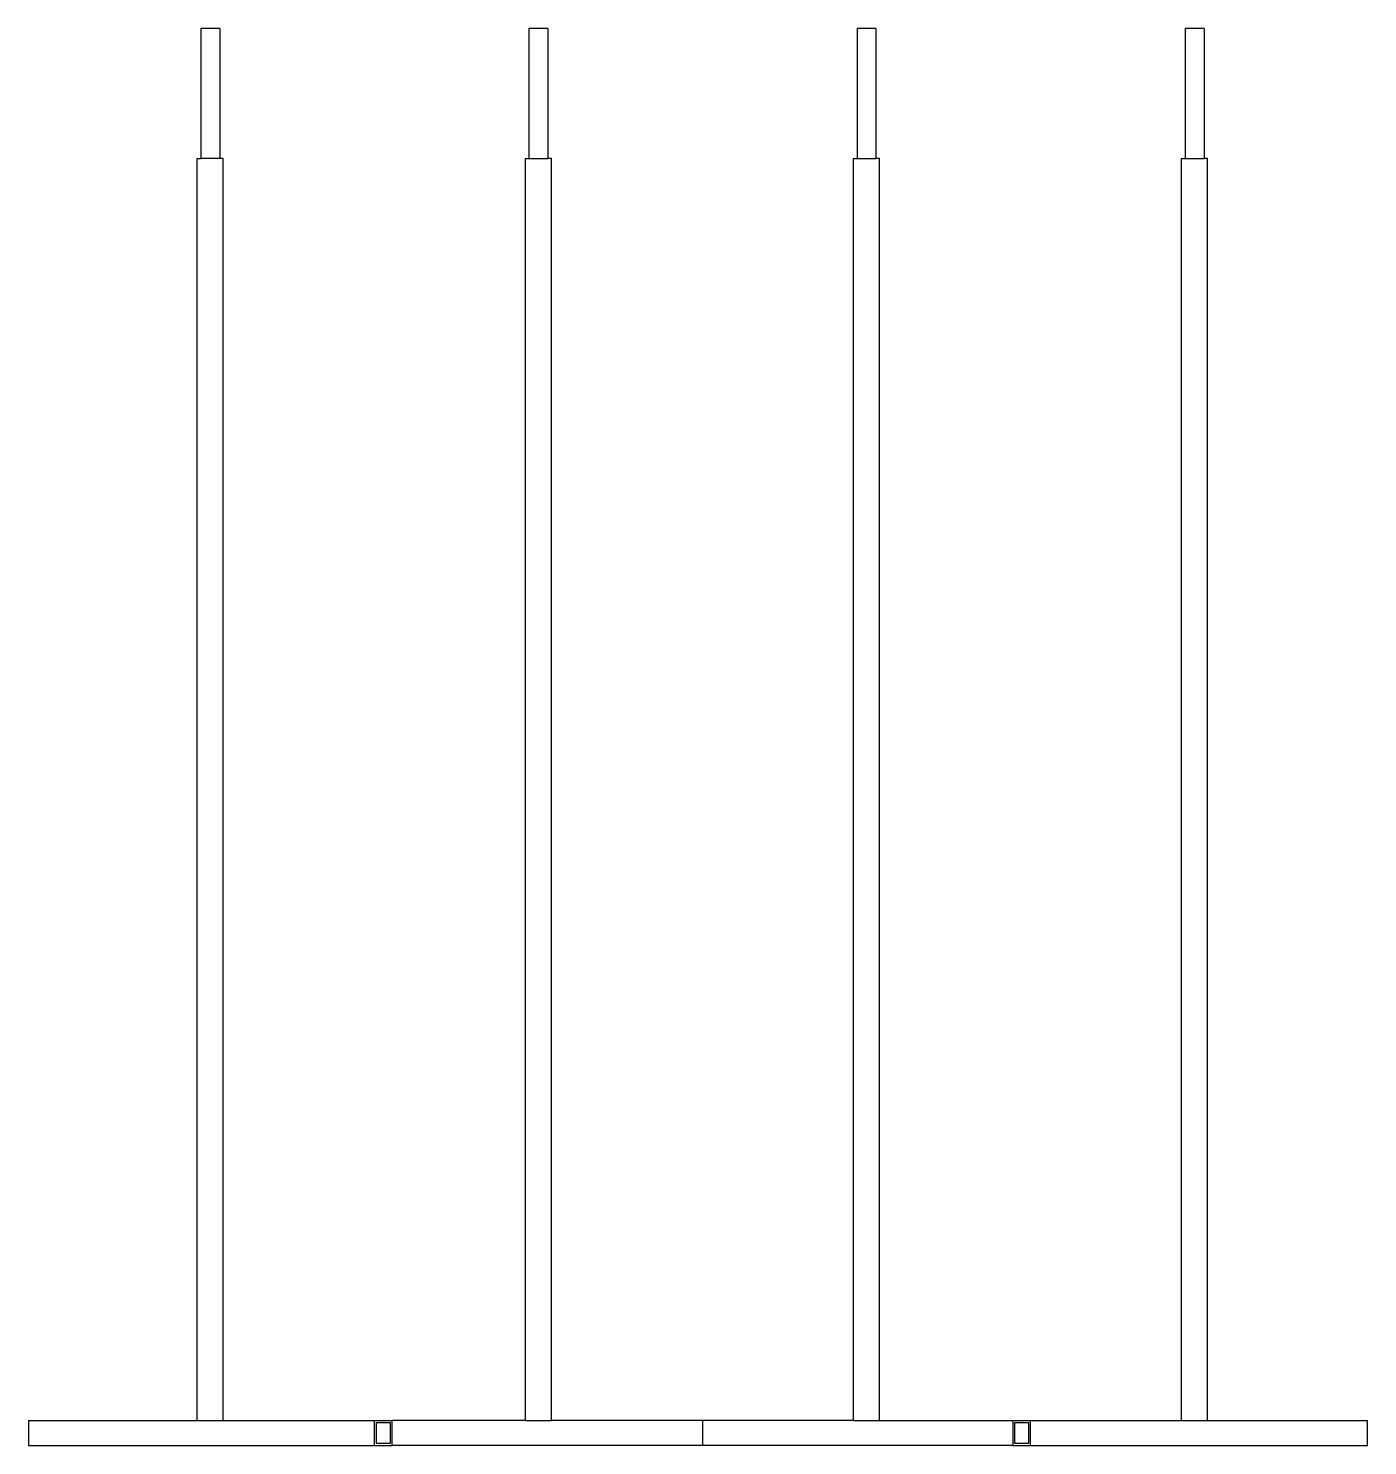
# Model space of a CAD drawing. Extents: x -531 to 531, y -562 to 562.
import ezdxf

# ---------------------------------------------------------------- set-up
doc = ezdxf.new("R2010")
doc.units = 0
doc.layers.get('0').update_dxf_attribs({"linetype": 'CONTINUOUS'})

msp = doc.modelspace()

# ---------------------------------------------------------------- linework, layer by layer
for p, q in [((-394, 561.5), (-394, 458.5)), ((-379, 561.5), (-394, 561.5)), ((-379, 561.5), (-379, 458.5)), ((-134, 561.5), (-134, 458.5)), ((-119, 561.5), (-134, 561.5)), ((-119, 561.5), (-119, 458.5)), ((126, 561.5), (126, 458.5)), ((141, 561.5), (126, 561.5)), ((141, 561.5), (141, 458.5)), ((386, 561.5), (386, 458.5)), ((401, 561.5), (386, 561.5)), ((401, 561.5), (401, 458.5)), ((-396.8, -541.5), (-396.8, 458.5)), ((-396.8, 458.5), (-394, 458.5)), ((-379, 458.5), (-394, 458.5)), ((-376.2, 458.5), (-379, 458.5)), ((-376.2, -541.5), (-376.2, 458.5)), ((-136.8, -541.5), (-136.8, 458.5)), ((-136.8, 458.5), (-134, 458.5)), ((-134, 458.5), (-119, 458.5)), ((-116.2, 458.5), (-119, 458.5)), ((-116.2, -541.5), (-116.2, 458.5)), ((123.2, -541.5), (123.2, 458.5)), ((123.2, 458.5), (126, 458.5)), ((126, 458.5), (141, 458.5)), ((143.8, 458.5), (141, 458.5)), ((143.8, -541.5), (143.8, 458.5)), ((383.2, -541.5), (383.2, 458.5)), ((383.2, 458.5), (386, 458.5)), ((386, 458.5), (401, 458.5)), ((403.8, 458.5), (401, 458.5)), ((403.8, -541.5), (403.8, 458.5)), ((-530.6, -541.5), (-530.6, -561.5)), ((-530.6, -541.5), (-396.8, -541.5)), ((-396.8, -541.5), (-376.2, -541.5)), ((-376.2, -541.5), (-256.5, -541.5)), ((-256.5, -541.5), (-256.5, -561.5)), ((-256.5, -541.5), (-242.3, -541.5)), ((-255.1, -543.5), (-255.1, -559.5)), ((-243.7, -543.5), (-255.1, -543.5)), ((-243.7, -559.5), (-243.7, -543.5)), ((-242.3, -561.5), (-242.3, -541.5)), ((-136.8, -541.5), (-242.3, -541.5)), ((-136.8, -541.5), (-116.2, -541.5)), ((3.5, -541.5), (-116.2, -541.5)), ((3.5, -541.5), (3.5, -561.5)), ((123.2, -541.5), (3.5, -541.5)), ((123.2, -541.5), (143.8, -541.5)), ((143.8, -541.5), (249.4, -541.5)), ((249.4, -541.5), (249.4, -561.5)), ((249.4, -541.5), (263.5, -541.5)), ((262.1, -543.5), (250.8, -543.5)), ((250.8, -543.5), (250.8, -559.5)), ((262.1, -559.5), (262.1, -543.5)), ((263.5, -561.5), (263.5, -541.5)), ((263.5, -541.5), (383.2, -541.5)), ((383.2, -541.5), (403.8, -541.5)), ((403.8, -541.5), (530.6, -541.5)), ((530.6, -561.5), (530.6, -541.5)), ((-530.6, -561.5), (-256.5, -561.5)), ((-256.5, -561.5), (-242.3, -561.5)), ((-255.1, -559.5), (-243.7, -559.5)), ((3.5, -561.5), (-242.3, -561.5)), ((249.4, -561.5), (3.5, -561.5)), ((249.4, -561.5), (263.5, -561.5)), ((250.8, -559.5), (262.1, -559.5)), ((263.5, -561.5), (530.6, -561.5))]:
    msp.add_line(p, q)

doc.saveas('drawing.dxf')
